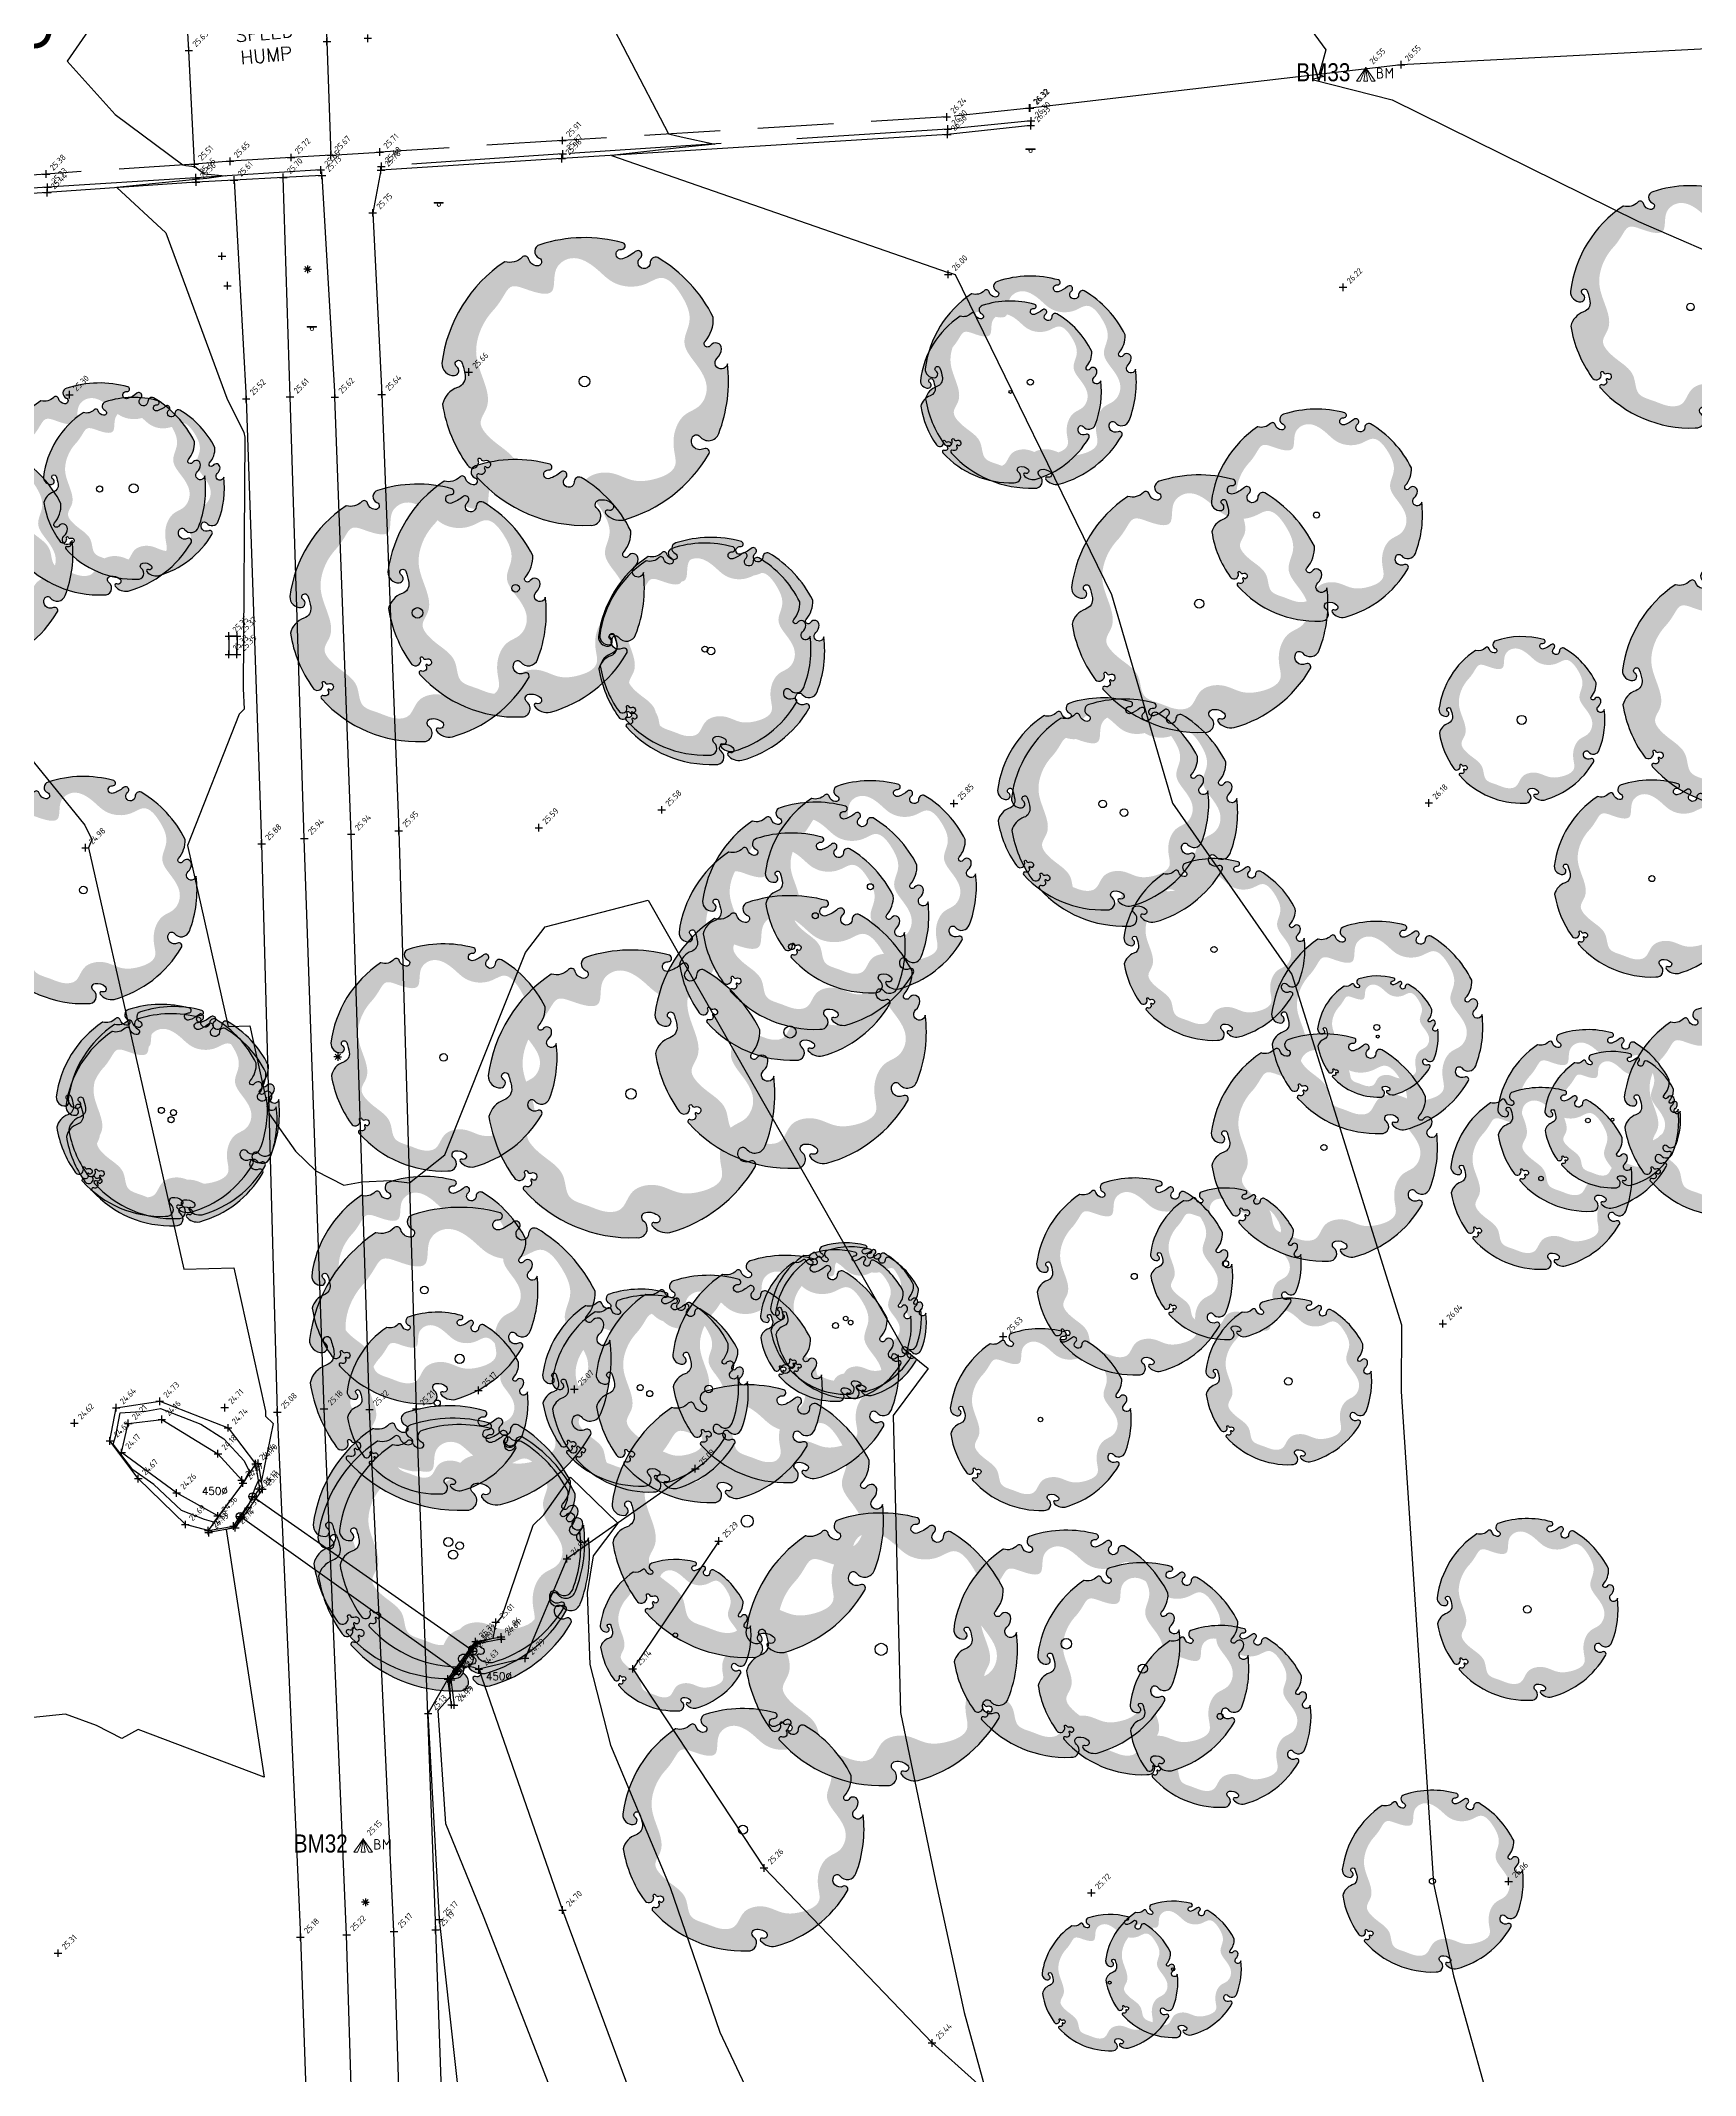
# Model space of a CAD drawing. Header units: metres. Extents: x 245957 to 247358, y 7418632 to 7419642.
# Drawn here: x 246323 to 246377.6, y 7418889.8 to 7418957 of the extents above; entities that cross this region are included whole.
import ezdxf
from ezdxf.enums import TextEntityAlignment as Align

# ---------------------------------------------------------------- set-up
doc = ezdxf.new("R2010")
doc.units = ezdxf.units.M
doc.header["$PDSIZE"] = 1
for name, pattern in [('DASHDOT', [10, 5, -2.5, 0, -2.5]), ('DASHED', [0.75, 0.5, -0.25]), ('HIDDEN', [0.375, 0.25, -0.125]), ('PHANTOM', [2.5, 1.25, -0.25, 0.25, -0.25, 0.25, -0.25])]:
    doc.linetypes.add(name, pattern=pattern)
for name, color, linetype in [('-TEXT', 7, 'Continuous'), ('017_NAIL-L', 8, 'Continuous'), ('102_TOP_OF_BANK', 37, 'PHANTOM'), ('102_TOP_OF_BANK-L', 37, 'PHANTOM'), ('102_TOP_OF_BANK-S', 37, 'PHANTOM'), ('103_TOE_OF_BATTER', 37, 'DASHDOT'), ('103_TOE_OF_BATTER-L', 37, 'DASHDOT'), ('103_TOE_OF_BATTER-S', 37, 'DASHDOT'), ('104_EXISTING_SURFACE-L', 35, 'Continuous'), ('104_EXISTING_SURFACE-S', 35, 'Continuous'), ('201_SINGLE_TREE-H', 63, 'Continuous'), ('201_SINGLE_TREE-S', 96, 'Continuous'), ('307_WING_WALL', 84, 'Continuous'), ('307_WING_WALL-L', 84, 'Continuous'), ('307_WING_WALL-S', 84, 'Continuous'), ('321_INVERT_OF_PIPE', 84, 'Continuous'), ('321_INVERT_OF_PIPE-L', 84, 'Continuous'), ('321_INVERT_OF_PIPE-S', 84, 'Continuous'), ('403_EDGE_OF_BITUMEN', 8, 'Continuous'), ('403_EDGE_OF_BITUMEN-L', 8, 'Continuous'), ('403_EDGE_OF_BITUMEN-S', 8, 'Continuous'), ('408_BACK_OF_KERB', 10, 'Continuous'), ('408_BACK_OF_KERB-L', 10, 'Continuous'), ('408_BACK_OF_KERB-S', 10, 'Continuous'), ('415_LANE_LINE_DASHED-S', 53, 'DASHED'), ('423_SPEED_HUMP', 163, 'Continuous'), ('423_SPEED_HUMP-L', 163, 'Continuous'), ('423_SPEED_HUMP-S', 163, 'Continuous'), ('503_SIGN-S', 89, 'Continuous'), ('COORDS', 2, 'Continuous'), ('EX-BENCHMARK', 7, 'Continuous'), ('EX-BENCHMARK_(SLS)', 8, 'Continuous'), ('Surface_Contours_Major', 4, 'Continuous'), ('Surface_Contours_Minor', 253, 'Continuous')]:
    doc.layers.add(name, color=color, linetype=linetype)
for name, color, linetype, true_color in [('406_LIP_OF_KERB', 7, 'HIDDEN', 0xff4100), ('406_LIP_OF_KERB-L', 7, 'HIDDEN', 0xff4100), ('406_LIP_OF_KERB-S', 7, 'HIDDEN', 0xff4100), ('407_INVERT_OF_KERB', 7, 'DASHED', 0xff4100), ('407_INVERT_OF_KERB-L', 7, 'DASHED', 0xff4100), ('407_INVERT_OF_KERB-S', 7, 'DASHED', 0xff4100), ('419_EDGE_OF_CONCRETE', 7, 'Continuous', 0xff4100), ('419_EDGE_OF_CONCRETE-L', 7, 'Continuous', 0xff4100), ('419_EDGE_OF_CONCRETE-S', 7, 'Continuous', 0xff4100), ('711_LIGHT_POLE-S', 7, 'Continuous', 0xffa500), ('762_UNCLASSIFIED_PIT', 7, 'Continuous', 0xff64ac), ('762_UNCLASSIFIED_PIT-L', 7, 'Continuous', 0xff64ac), ('762_UNCLASSIFIED_PIT-S', 7, 'Continuous', 0xff64ac)]:
    doc.layers.add(name, color=color, linetype=linetype, true_color=true_color)
doc.styles.add('BOLD', font='ARIALN.TTF')
doc.styles.add('ISO2.5', font='isocp.shx', dxfattribs={"height": 2.5})
doc.styles.get("Standard").update_dxf_attribs({"font": 'SIMPLEX.shx'})

# ---------------------------------------------------------------- blocks, each defined once
blk = doc.blocks.new('CROSS')
at = {"color": 0, "linetype": 'Continuous'}
for p, q in [((-0.5, 0), (0.5, 0)), ((0, -0.5), (0, 0.5))]:
    blk.add_line(p, q, dxfattribs=at)
blk = doc.blocks.new('711')
blk.add_hatch(color=0).paths.add_polyline_path([(0.18, 0, 1), (-0.18, 0, 1)])
at = {"color": 0}
for p, q in [((-0.18, 0), (-0.5, 0)), ((-0.13, 0.13), (-0.35, 0.35)), ((0, 0.5), (0, 0.18)), ((0.13, 0.13), (0.35, 0.35)), ((0.18, 0), (0.5, 0)), ((-0.35, -0.35), (-0.13, -0.13)), ((0, -0.18), (0, -0.5)), ((0.13, -0.13), (0.35, -0.35))]:
    blk.add_line(p, q, dxfattribs=at)
blk.add_circle((0, 0), 0.177, dxfattribs=at)
blk = doc.blocks.new('201C')
at = {"layer": '201_SINGLE_TREE-H', "transparency": 33554534}
h = blk.add_hatch(color=256, dxfattribs=at)
h.paths.add_polyline_path([(-0.3717, -0.3344, 0.222926), (0.0196, -0.4996, 0.770799), (0.0439, -0.4417, -0.650302), (0.0511, -0.4116, -0.234737), (0.0964, -0.4247, -0.847312), (0.0816, -0.4475, 0.78443), (0.0732, -0.4583, 0.276934), (0.1352, -0.4813, 0.193599), (0.4309, -0.2536, 0.800435), (0.4144, -0.2337, -0.75216), (0.3757, -0.1925, -0.528914), (0.4006, -0.1909, 0.594112), (0.4663, -0.1804, 0.123805), (0.4962, 0.0616, -1.41759), (0.4607, 0.0811, 0.206906), (0.4758, 0.1133, 0.759729), (0.4374, 0.1252, -1.073307), (0.4187, 0.1392, 0.194379), (0.4474, 0.2231, 0.144612), (0.2544, 0.4304, 0.53339), (0.2277, 0.4128, -1.592592), (0.1939, 0.4293, 1.030038), (0.1758, 0.4513, -0.10361), (0.1314, 0.4262, -1.238487), (0.1282, 0.4593, 0.884725), (0.1336, 0.4818, 0.147549), (-0.1551, 0.4753, 0.71725), (-0.1579, 0.4291, -0.864032), (-0.1646, 0.4015, -0.310704), (-0.1946, 0.4266, 0.58143), (-0.2167, 0.4321, -0.281558), (-0.2766, 0.4162), (-0.2775, 0.4159, 0.217121), (-0.4959, 0.0634), (-0.4959, 0.0634, 0.440011), (-0.4522, 0.021, 0.723973), (-0.4442, 0.0516, -1.384648), (-0.4262, 0.0659, -0.051107), (-0.4149, 0.0223, -0.361502), (-0.441, -0.0208, 0.256822), (-0.4937, -0.0791, 0.116166), (-0.4065, -0.2911, 0.67803), (-0.3682, -0.2843, 0.170035), (-0.3696, -0.274, -1.054701), (-0.3596, -0.2696, 0.431903), (-0.3468, -0.2749, -0.910728), (-0.3329, -0.2993, -0.42046), (-0.3418, -0.2976, 1.007885), (-0.3479, -0.3018, -0.766634), (-0.3646, -0.3216, 0.938602), (-0.3717, -0.3344)])
edge = h.paths.add_edge_path(flags=16)
edge.add_spline(control_points=[(-0.3177, 0.2468), (-0.303, 0.2628), (-0.2856, 0.2893), (-0.256, 0.3411), (-0.1928, 0.3155), (-0.0921, 0.286), (-0.1162, 0.3941), (-0.0359, 0.4462), (0.0392, 0.3985), (0.1028, 0.3299), (0.1957, 0.3214), (0.2784, 0.3804), (0.3442, 0.2961), (0.3785, 0.2147), (0.3303, 0.1307), (0.3915, 0.0592), (0.4378, -0.0139), (0.4055, -0.0919), (0.3459, -0.1091), (0.3102, -0.1666), (0.3057, -0.2282), (0.3286, -0.3091), (0.2408, -0.3447), (0.1647, -0.3496), (0.103, -0.3142), (0.0463, -0.3153), (0.0047, -0.3356), (-0.0139, -0.3682), (-0.0327, -0.4069), (-0.0927, -0.4151), (-0.1463, -0.3868), (-0.23, -0.3665), (-0.2245, -0.2773), (-0.2864, -0.2294), (-0.3344, -0.1941), (-0.3737, -0.1409), (-0.3276, -0.0866), (-0.344, -0.0009), (-0.3866, 0.0828), (-0.3665, 0.1796), (-0.3359, 0.2271), (-0.3177, 0.2468)], knot_values=[0, 0, 0, 0, 0.064972, 0.101243, 0.15652, 0.245586, 0.324463, 0.387907, 0.486094, 0.554514, 0.671826, 0.728629, 0.823661, 0.919885, 0.989953, 1.075257, 1.171704, 1.23593, 1.293575, 1.346478, 1.426142, 1.479146, 1.570817, 1.644481, 1.712561, 1.774901, 1.807, 1.846291, 1.885582, 1.928182, 2.007036, 2.074591, 2.151638, 2.226455, 2.293426, 2.340744, 2.397548, 2.47317, 2.587294, 2.673595, 2.754259, 2.754259, 2.754259, 2.754259], degree=3, periodic=0)
at = {"layer": '201_SINGLE_TREE-S'}
blk.add_lwpolyline([(-0.3717, -0.3344, 0.222926), (0.0196, -0.4996, 0.770799), (0.0439, -0.4417, -0.650302), (0.0511, -0.4116, -0.234737), (0.0964, -0.4247, -0.847312), (0.0816, -0.4475, 0.78443), (0.0732, -0.4583, 0.276934), (0.1352, -0.4813, 0.193599), (0.4309, -0.2536, 0.800435), (0.4144, -0.2337, -0.75216), (0.3757, -0.1925, -0.528914), (0.4006, -0.1909, 0.594112), (0.4663, -0.1804, 0.123805), (0.4962, 0.0616, -1.41759), (0.4607, 0.0811, 0.206906), (0.4758, 0.1133, 0.759729), (0.4374, 0.1252, -1.073307), (0.4187, 0.1392, 0.194379), (0.4474, 0.2231, 0.144612), (0.2544, 0.4304, 0.53339), (0.2277, 0.4128, -1.592592), (0.1939, 0.4293, 1.030038), (0.1758, 0.4513, -0.10361), (0.1314, 0.4262, -1.238487), (0.1282, 0.4593, 0.884725), (0.1336, 0.4818, 0.147549), (-0.1551, 0.4753, 0.71725), (-0.1579, 0.4291, -0.864032), (-0.1646, 0.4015, -0.310704), (-0.1946, 0.4266, 0.58143), (-0.2167, 0.4321, -0.281558), (-0.2766, 0.4162), (-0.2775, 0.4159, 0.217121), (-0.4959, 0.0634), (-0.4959, 0.0634, 0.440011), (-0.4522, 0.021, 0.723973), (-0.4442, 0.0516, -1.384648), (-0.4262, 0.0659, -0.051107), (-0.4149, 0.0223, -0.361502), (-0.441, -0.0208, 0.256822), (-0.4937, -0.0791, 0.116166), (-0.4065, -0.2911, 0.67803), (-0.3682, -0.2843, 0.170035), (-0.3696, -0.274, -1.054701), (-0.3596, -0.2696, 0.431903), (-0.3468, -0.2749, -0.910728), (-0.3329, -0.2993, -0.42046), (-0.3418, -0.2976, 1.007885), (-0.3479, -0.3018, -0.766634), (-0.3646, -0.3216, 0.938602), (-0.3717, -0.3344)], format="xyb", dxfattribs=at)
blk = doc.blocks.new('201T')
at = {"layer": '201_SINGLE_TREE-S'}
blk.add_circle((0, 0), 0.5, dxfattribs=at)
blk = doc.blocks.new('321')
at = {"layer": '321_INVERT_OF_PIPE', "color": 0, "linetype": 'Continuous'}
for p, q in [((-0.5, 0), (0.5, 0)), ((0, -0.5), (0, 0.5))]:
    blk.add_line(p, q, dxfattribs=at)
blk.add_circle((0, 0), 0.5, dxfattribs=at)
blk = doc.blocks.new('503')
at = {"color": 0, "linetype": 'Continuous', "lineweight": 13}
for p, q in [((-0.51, 0.24), (0.49, 0.24)), ((-0.51, 0.18), (0.49, 0.18))]:
    blk.add_line(p, q, dxfattribs=at)
for p, q in [((-0.51, 0.24), (-0.51, 0.18)), ((0.49, 0.18), (0.49, 0.24))]:
    blk.add_line(p, q)
blk.add_circle((0, 0), 0.181, dxfattribs=at)
blk = doc.blocks.new('BM')
at = {"color": 0, "linetype": 'Continuous', "lineweight": 13}
for p, q in [((0, 0), (-0.31, -0.437)), ((-0.186, -0.437), (0, 0)), ((0, 0), (-0.062, -0.437)), ((0, 0), (0.186, -0.437)), ((0.31, -0.437), (0, 0)), ((0, 0), (0.062, -0.437)), ((-0.31, -0.437), (-0.186, -0.437)), ((-0.062, -0.437), (0.062, -0.437)), ((0.186, -0.437), (0.31, -0.437)), ((0.472, -0.017), (0.383, -0.017)), ((0.383, -0.017), (0.383, -0.339)), ((0.472, -0.161), (0.383, -0.161)), ((0.383, -0.161), (0.389, -0.161)), ((0.383, -0.339), (0.472, -0.339)), ((0.383, -0.339), (0.389, -0.339)), ((0.522, -0.039), (0.472, -0.017)), ((0.472, -0.161), (0.522, -0.139)), ((0.516, -0.172), (0.472, -0.161)), ((0.472, -0.339), (0.516, -0.327)), ((0.549, -0.206), (0.516, -0.172)), ((0.516, -0.327), (0.549, -0.294)), ((0.544, -0.089), (0.522, -0.039)), ((0.522, -0.139), (0.544, -0.089)), ((0.56, -0.25), (0.549, -0.206)), ((0.549, -0.294), (0.56, -0.25)), ((0.671, -0.339), (0.671, -0.017)), ((0.671, -0.017), (0.776, -0.194)), ((0.776, -0.194), (0.887, -0.017)), ((0.887, -0.017), (0.887, -0.339))]:
    blk.add_line(p, q, dxfattribs=at)

msp = doc.modelspace()

# ---------------------------------------------------------------- linework, layer by layer
at = {"layer": '102_TOP_OF_BANK', "ltscale": 20}
for p, q in [((246325.443, 7418911.852), (246326.883, 7418912.064)), ((246326.883, 7418912.064), (246329.139, 7418911.189)), ((246325.24, 7418910.755), (246325.443, 7418911.852)), ((246326.175, 7418909.51), (246325.24, 7418910.755)), ((246329.139, 7418911.189), (246330.046, 7418910.004)), ((246327.729, 7418907.996), (246326.175, 7418909.51)), ((246328.486, 7418907.795), (246327.729, 7418907.996)), ((246345.335, 7418907.449), (246342.496, 7418903.231)), ((246335.744, 7418901.754), (246336.397, 7418902.896)), ((246342.496, 7418903.231), (246346.831, 7418896.657)), ((246336.116, 7418894.956), (246335.744, 7418901.754)), ((246346.831, 7418896.657), (246352.378, 7418890.881)), ((246337.599, 7418881.631), (246336.116, 7418894.956)), ((246352.378, 7418890.881), (246362.836, 7418881.537))]:
    msp.add_line(p, q, dxfattribs=at)
at = {"layer": '103_TOE_OF_BATTER', "ltscale": 2}
for p, q in [((246325.624, 7418910.371), (246325.842, 7418911.334)), ((246325.842, 7418911.334), (246326.952, 7418911.467)), ((246326.952, 7418911.467), (246328.802, 7418910.335)), ((246327.441, 7418909.038), (246325.624, 7418910.371)), ((246328.802, 7418910.335), (246329.587, 7418909.463)), ((246344.561, 7418909.839), (246340.325, 7418906.866)), ((246328.798, 7418908.283), (246327.441, 7418909.038)), ((246340.325, 7418906.866), (246338.945, 7418903.58)), ((246338.945, 7418903.58), (246337.417, 7418903.225)), ((246337.417, 7418903.225), (246340.179, 7418895.269)), ((246340.179, 7418895.269), (246343.815, 7418885.462))]:
    msp.add_line(p, q, dxfattribs=at)
at = {"layer": '307_WING_WALL'}
for p, q in [((246330.046, 7418910.004), (246330.128, 7418910.013)), ((246330.046, 7418910.004), (246330.172, 7418909.172)), ((246330.128, 7418910.013), (246330.273, 7418909.161)), ((246329.317, 7418907.944), (246330.172, 7418909.172)), ((246330.273, 7418909.161), (246329.376, 7418907.889)), ((246328.486, 7418907.795), (246329.317, 7418907.944)), ((246328.501, 7418907.729), (246328.486, 7418907.795)), ((246329.376, 7418907.889), (246328.501, 7418907.729)), ((246336.397, 7418902.896), (246337.305, 7418904.129)), ((246337.357, 7418904.059), (246336.495, 7418902.872)), ((246337.305, 7418904.129), (246338.15, 7418904.288)), ((246338.161, 7418904.21), (246337.357, 7418904.059)), ((246338.15, 7418904.288), (246338.161, 7418904.21)), ((246336.513, 7418902.042), (246336.397, 7418902.896)), ((246336.495, 7418902.872), (246336.597, 7418902.032)), ((246336.597, 7418902.032), (246336.513, 7418902.042))]:
    msp.add_line(p, q, dxfattribs=at)
at = {"layer": '321_INVERT_OF_PIPE'}
for p, q in [((246337.228, 7418903.818), (246329.948, 7418908.921)), ((246336.706, 7418903.159), (246329.532, 7418908.265))]:
    msp.add_line(p, q, dxfattribs=at)
at = {"layer": '403_EDGE_OF_BITUMEN'}
for p, q in [((246382.526, 7418956.944), (246367.864, 7418956.188)), ((246367.864, 7418956.188), (246355.618, 7418954.757)), ((246329.335, 7418952.38), (246329.734, 7418945.162)), ((246331.186, 7418945.218), (246330.959, 7418952.466)), ((246332.235, 7418952.533), (246332.663, 7418945.217)), ((246334.186, 7418952.706), (246333.915, 7418951.298)), ((246333.915, 7418951.298), (246334.212, 7418945.301)), ((246329.734, 7418945.162), (246330.244, 7418930.465)), ((246331.653, 7418930.648), (246331.186, 7418945.218)), ((246333.202, 7418930.787), (246332.663, 7418945.217)), ((246334.212, 7418945.301), (246334.773, 7418930.898)), ((246333.808, 7418911.795), (246333.202, 7418930.787)), ((246334.773, 7418930.898), (246335.35, 7418911.812)), ((246330.244, 7418930.465), (246330.764, 7418911.7)), ((246332.305, 7418911.811), (246331.653, 7418930.648)), ((246330.764, 7418911.7), (246331.525, 7418894.379)), ((246333.051, 7418894.455), (246332.305, 7418911.811)), ((246334.615, 7418894.558), (246333.808, 7418911.795)), ((246335.35, 7418911.812), (246335.989, 7418894.616)), ((246335.365, 7418870.725), (246334.615, 7418894.558)), ((246335.989, 7418894.616), (246336.821, 7418870.723)), ((246331.525, 7418894.379), (246332.372, 7418870.792)), ((246333.791, 7418869.655), (246333.051, 7418894.455))]:
    msp.add_line(p, q, dxfattribs=at)
at = {"layer": '406_LIP_OF_KERB', "ltscale": 10}
for p, q in [((246352.864, 7418954.462), (246340.179, 7418953.686)), ((246355.592, 7418954.755), (246352.864, 7418954.462)), ((246340.179, 7418953.686), (246334.148, 7418953.303)), ((246332.533, 7418953.198), (246334.148, 7418953.303)), ((246323.13, 7418952.579), (246308.985, 7418951.604)), ((246328.032, 7418952.908), (246323.13, 7418952.579))]:
    msp.add_line(p, q, dxfattribs=at)
at = {"layer": '407_INVERT_OF_KERB', "ltscale": 10}
for p, q in [((246355.647, 7418954.333), (246352.899, 7418954.064)), ((246352.899, 7418954.064), (246340.189, 7418953.244)), ((246340.189, 7418953.244), (246334.2, 7418952.831)), ((246328.069, 7418952.456), (246323.181, 7418952.142)), ((246332.195, 7418952.715), (246328.069, 7418952.456)), ((246323.181, 7418952.142), (246308.983, 7418951.2))]:
    msp.add_line(p, q, dxfattribs=at)
at = {"layer": '408_BACK_OF_KERB'}
for p, q in [((246352.887, 7418953.883), (246340.157, 7418953.089)), ((246355.638, 7418954.177), (246352.887, 7418953.883)), ((246340.157, 7418953.089), (246334.186, 7418952.706)), ((246328.083, 7418952.313), (246323.168, 7418951.967)), ((246329.335, 7418952.38), (246328.083, 7418952.313)), ((246330.959, 7418952.466), (246329.335, 7418952.38)), ((246332.235, 7418952.533), (246330.959, 7418952.466)), ((246323.168, 7418951.967), (246308.989, 7418951.045))]:
    msp.add_line(p, q, dxfattribs=at)
at = {"layer": '419_EDGE_OF_CONCRETE'}
for p, q in [((246330.046, 7418910.004), (246329.628, 7418909.362)), ((246329.628, 7418909.362), (246328.486, 7418907.795))]:
    msp.add_line(p, q, dxfattribs=at)
at = {"layer": '423_SPEED_HUMP'}
for p, q in [((246332.262, 7418960.53), (246332.403, 7418956.955)), ((246327.844, 7418956.657), (246327.65, 7418960.156)), ((246328.032, 7418952.908), (246327.844, 7418956.657)), ((246332.403, 7418956.955), (246332.533, 7418953.198)), ((246329.205, 7418952.998), (246328.032, 7418952.908)), ((246331.216, 7418953.123), (246329.205, 7418952.998)), ((246332.533, 7418953.198), (246331.216, 7418953.123))]:
    msp.add_line(p, q, dxfattribs=at)
at = {"layer": '762_UNCLASSIFIED_PIT'}
for p, q in [((246329.435, 7418937.319), (246329.165, 7418937.326)), ((246329.165, 7418937.326), (246329.168, 7418936.719)), ((246329.435, 7418937.319), (246329.43, 7418936.718)), ((246329.168, 7418936.719), (246329.43, 7418936.718))]:
    msp.add_line(p, q, dxfattribs=at)
at = {"layer": 'COORDS', "color": 7, "linetype": 'Continuous'}
for p in [(246366.695, 7418956.086), (246333.597, 7418897.613)]:
    msp.add_point(p, dxfattribs=at)
at = {"layer": 'Surface_Contours_Major'}
for points, elevation in [([(246341.72, 7418957.664), (246342.324, 7418956.504), (246343.682, 7418953.901), (246344.092, 7418953.802), (246345.207, 7418953.568), (246344.026, 7418953.438), (246341.793, 7418953.191), (246352.91, 7418949.325), (246352.942, 7418949.324), (246353.138, 7418949.26), (246358.302, 7418938.701), (246360.32, 7418931.809), (246364.26, 7418926.156), (246367.88, 7418914.585), (246367.859, 7418912.388), (246368.928, 7418896.146), (246369.592, 7418893.101), (246374.242, 7418876.462)], 26), ([(246318.564, 7418938.274), (246324.404, 7418931.084), (246324.633, 7418930.636), (246324.648, 7418930.63), (246324.533, 7418930.34), (246327.68, 7418916.423), (246329.328, 7418916.472), (246330.37, 7418911.735), (246330.369, 7418911.576), (246330.624, 7418911.327), (246330.235, 7418909.39), (246330.157, 7418909.478), (246330.132, 7418909.438), (246330.036, 7418909.22), (246329.85, 7418908.71), (246329.357, 7418907.908), (246329.073, 7418907.834), (246330.331, 7418899.654), (246326.171, 7418901.224), (246325.631, 7418900.929), (246324.797, 7418901.356), (246323.769, 7418901.734), (246317.818, 7418901.118)], 25), ([(246341.787, 7418884.213), (246339.004, 7418891.396), (246337.569, 7418895.068), (246336.331, 7418898.11), (246336.071, 7418901.861), (246336.097, 7418901.886), (246336.476, 7418902.321), (246336.449, 7418902.884), (246336.878, 7418903.466), (246337.333, 7418904.093), (246337.887, 7418904.239), (246337.983, 7418904.753), (246338.002, 7418904.74), (246338.176, 7418904.95), (246339.212, 7418907.974), (246339.565, 7418908.313), (246340.443, 7418909.554), (246342.001, 7418908.042), (246341.191, 7418906.967), (246340.99, 7418905.753), (246341.082, 7418903.371), (246341.763, 7418900.712), (246343.737, 7418896.012), (246345.371, 7418891.24), (246347.107, 7418887.546)], 25)]:
    msp.add_lwpolyline(points, dxfattribs=dict(at, elevation=elevation))
at = {"layer": 'Surface_Contours_Minor'}
for points, elevation in [([(246378.675, 7418978.865), (246376.252, 7418973.174), (246376.06, 7418972.744), (246376.058, 7418972.529), (246374.551, 7418970.62), (246374.578, 7418970.697), (246372.59, 7418967.845), (246372.153, 7418967.256), (246367.584, 7418962.039), (246365.896, 7418960.677), (246363.558, 7418959.166), (246365.373, 7418956.676), (246365.154, 7418955.872), (246365.308, 7418955.8), (246364.921, 7418955.704), (246367.562, 7418955.03), (246375.698, 7418951.014), (246379.257, 7418949.469)], 26.5), ([(246325.216, 7418958.304), (246323.822, 7418956.309), (246325.406, 7418954.548), (246327.648, 7418952.883), (246327.745, 7418952.863), (246328.039, 7418952.827), (246328.348, 7418952.59), (246329.054, 7418952.519), (246328.442, 7418952.434), (246328.076, 7418952.395), (246326.742, 7418952.267), (246325.465, 7418952.129), (246327.084, 7418950.634), (246329.101, 7418945.177), (246329.654, 7418944.049), (246329.686, 7418943.887), (246329.639, 7418935.597), (246329.666, 7418934.911), (246329.507, 7418934.749), (246327.794, 7418930.412), (246329.144, 7418924.44), (246329.851, 7418924.461), (246330.492, 7418921.55), (246331.366, 7418920.322), (246332.034, 7418919.667), (246332.962, 7418919.198), (246333.569, 7418919.304), (246334.497, 7418919.358), (246335.125, 7418919.274), (246336.297, 7418920.203), (246338.954, 7418926.877), (246339.604, 7418927.727), (246343.005, 7418928.609), (246351.449, 7418913.801), (246352.253, 7418913.143), (246351.09, 7418911.59), (246351.333, 7418901.789), (246352.495, 7418896.228), (246353.441, 7418891.883), (246354.154, 7418889.295)], 25.5)]:
    msp.add_lwpolyline(points, dxfattribs=dict(at, elevation=elevation))
at = {"layer": 'Surface_Contours_Minor', "elevation": 24.5}
msp.add_lwpolyline([(246325.429, 7418910.937), (246325.572, 7418911.686), (246326.421, 7418911.74), (246326.912, 7418911.824), (246328.239, 7418911.304), (246328.996, 7418910.825), (246329.674, 7418910.103), (246329.839, 7418909.759), (246329.654, 7418909.4), (246329.636, 7418909.36), (246329.617, 7418909.309), (246329.577, 7418909.291), (246328.664, 7418908.072), (246328.357, 7418908.165), (246327.603, 7418908.456), (246326.686, 7418909.321), (246325.991, 7418909.799), (246325.35, 7418910.647)], close=True, dxfattribs=at)

# ---------------------------------------------------------------- block references
at = {"layer": '102_TOP_OF_BANK-S', "xscale": 0.25, "yscale": 0.25, "zscale": 0.25}
for p in [(246325.443, 7418911.852), (246326.883, 7418912.064), (246329.139, 7418911.189), (246325.24, 7418910.755), (246326.175, 7418909.51), (246327.729, 7418907.996), (246345.335, 7418907.449), (246337.975, 7418904.771), (246342.496, 7418903.231), (246335.744, 7418901.754), (246346.831, 7418896.657), (246336.116, 7418894.956), (246352.378, 7418890.881)]:
    msp.add_blockref('CROSS', p, dxfattribs=at)
at = {"layer": '103_TOE_OF_BATTER-S', "xscale": 0.25, "yscale": 0.25, "zscale": 0.25}
for p in [(246325.842, 7418911.334), (246326.952, 7418911.467), (246325.624, 7418910.371), (246328.802, 7418910.335), (246344.561, 7418909.839), (246329.587, 7418909.463), (246327.441, 7418909.038), (246328.798, 7418908.283), (246340.325, 7418906.866), (246337.417, 7418903.225), (246338.945, 7418903.58), (246340.179, 7418895.269)]:
    msp.add_blockref('CROSS', p, dxfattribs=at)
at = {"layer": '104_EXISTING_SURFACE-S', "xscale": 0.25, "yscale": 0.25, "zscale": 0.25}
for p in [(246352.91, 7418949.267), (246365.946, 7418948.842), (246337.083, 7418946.04), (246323.902, 7418945.292), (246353.1, 7418931.8), (246368.778, 7418931.818), (246324.43, 7418930.337), (246369.239, 7418914.623), (246354.725, 7418914.205), (246329.026, 7418911.854), (246337.404, 7418912.425), (246340.57, 7418912.46), (246324.063, 7418911.347), (246357.639, 7418895.837), (246371.41, 7418896.213), (246323.527, 7418893.846)]:
    msp.add_blockref('CROSS', p, dxfattribs=at)
at = {"layer": '201_SINGLE_TREE-S'}
for name, p, xscale, yscale, zscale in [('201C', (246377.416, 7418948.193), 8, 8, 8), ('201C', (246340.906, 7418945.729), 9.5, 9.5, 9.5), ('201C', (246355.622, 7418945.708), 7, 7, 7), ('201C', (246354.967, 7418945.386), 6, 6, 6), ('201T', (246377.416, 7418948.193), 0.25, 0.25, 0.25), ('201C', (246324.898, 7418942.181), 7, 7, 7), ('201T', (246340.906, 7418945.729), 0.35, 0.35, 0.35), ('201T', (246355.622, 7418945.708), 0.2, 0.2, 0.2), ('201C', (246326.018, 7418942.205), 6, 6, 6), ('201T', (246354.967, 7418945.386), 0.1, 0.1, 0.1), ('201C', (246365.069, 7418941.319), 7, 7, 7), ('201C', (246320.266, 7418940.017), 7.5, 7.5, 7.5), ('201C', (246338.63, 7418938.904), 8.5, 8.5, 8.5), ('201T', (246324.898, 7418942.181), 0.2, 0.2, 0.2), ('201T', (246326.018, 7418942.205), 0.3, 0.3, 0.3), ('201C', (246335.393, 7418938.091), 8.5, 8.5, 8.5), ('201C', (246361.197, 7418938.395), 8.5, 8.5, 8.5), ('201T', (246365.069, 7418941.319), 0.2, 0.2, 0.2), ('201C', (246345.083, 7418936.834), 7.5, 7.5, 7.5), ('201C', (246344.879, 7418936.894), 7, 7, 7), ('201C', (246379.135, 7418935.689), 8, 8, 8), ('201T', (246338.63, 7418938.904), 0.25, 0.25, 0.25), ('201T', (246335.393, 7418938.091), 0.35, 0.35, 0.35), ('201T', (246361.197, 7418938.395), 0.3, 0.3, 0.3), ('201T', (246344.879, 7418936.894), 0.2, 0.2, 0.2), ('201T', (246345.083, 7418936.834), 0.25, 0.25, 0.25), ('201C', (246371.84, 7418934.559), 5.5, 5.5, 5.5), ('201C', (246358.012, 7418931.786), 7, 7, 7), ('201C', (246358.717, 7418931.498), 7.5, 7.5, 7.5), ('201T', (246371.84, 7418934.559), 0.3, 0.3, 0.3), ('201C', (246324.363, 7418928.941), 7.5, 7.5, 7.5), ('201C', (246350.342, 7418929.049), 7, 7, 7), ('201C', (246376.14, 7418929.32), 6.5, 6.5, 6.5), ('201C', (246348.523, 7418928.092), 7.5, 7.5, 7.5), ('201T', (246358.012, 7418931.786), 0.25, 0.25, 0.25), ('201T', (246358.717, 7418931.498), 0.25, 0.25, 0.25), ('201C', (246347.744, 7418927.074), 7.5, 7.5, 7.5), ('201C', (246361.686, 7418926.979), 6, 6, 6), ('201T', (246324.363, 7418928.941), 0.25, 0.25, 0.25), ('201C', (246347.69, 7418924.255), 9, 9, 9), ('201T', (246350.342, 7418929.049), 0.2, 0.2, 0.2), ('201T', (246376.14, 7418929.32), 0.2, 0.2, 0.2), ('201T', (246348.523, 7418928.092), 0.2, 0.2, 0.2), ('201C', (246367.06, 7418924.405), 7, 7, 7), ('201C', (246336.251, 7418923.415), 7.5, 7.5, 7.5), ('201C', (246342.44, 7418922.212), 9.5, 9.5, 9.5), ('201T', (246347.744, 7418927.074), 0.2, 0.2, 0.2), ('201T', (246361.686, 7418926.979), 0.2, 0.2, 0.2), ('201C', (246367.091, 7418924.106), 4, 4, 4), ('201C', (246326.937, 7418921.668), 7, 7, 7), ('201C', (246327.257, 7418921.358), 7, 7, 7), ('201C', (246327.336, 7418921.594), 7, 7, 7), ('201C', (246378.702, 7418921.667), 7, 7, 7), ('201T', (246347.69, 7418924.255), 0.4, 0.4, 0.4), ('201C', (246365.315, 7418920.442), 7.5, 7.5, 7.5), ('201T', (246367.06, 7418924.405), 0.2, 0.2, 0.2), ('201T', (246367.091, 7418924.106), 0.1, 0.1, 0.1), ('201C', (246374.029, 7418921.333), 6, 6, 6), ('201T', (246336.251, 7418923.415), 0.25, 0.25, 0.25), ('201C', (246374.839, 7418921.361), 4.5, 4.5, 4.5), ('201T', (246342.44, 7418922.212), 0.35, 0.35, 0.35), ('201C', (246372.48, 7418919.421), 6, 6, 6), ('201T', (246326.937, 7418921.668), 0.2, 0.2, 0.2), ('201T', (246327.257, 7418921.358), 0.2, 0.2, 0.2), ('201T', (246327.336, 7418921.594), 0.2, 0.2, 0.2), ('201T', (246374.029, 7418921.333), 0.15, 0.15, 0.15), ('201T', (246374.839, 7418921.361), 0.1, 0.1, 0.1), ('201T', (246365.315, 7418920.442), 0.2, 0.2, 0.2), ('201C', (246335.617, 7418915.735), 7.5, 7.5, 7.5), ('201C', (246359.054, 7418916.186), 6.5, 6.5, 6.5), ('201T', (246372.48, 7418919.421), 0.15, 0.15, 0.15), ('201C', (246362.068, 7418916.606), 5, 5, 5), ('201C', (246336.783, 7418913.466), 10, 10, 10), ('201C', (246347.538, 7418913.132), 7.5, 7.5, 7.5), ('201C', (246349.191, 7418914.565), 5, 5, 5), ('201C', (246349.528, 7418914.797), 5, 5, 5), ('201C', (246349.691, 7418914.662), 5, 5, 5), ('201T', (246362.068, 7418916.606), 0.2, 0.2, 0.2), ('201C', (246345.007, 7418912.473), 7.5, 7.5, 7.5), ('201T', (246359.054, 7418916.186), 0.2, 0.2, 0.2), ('201T', (246335.617, 7418915.735), 0.25, 0.25, 0.25), ('201C', (246342.743, 7418912.515), 6.5, 6.5, 6.5), ('201C', (246343.059, 7418912.317), 6.5, 6.5, 6.5), ('201C', (246364.141, 7418912.721), 5.5, 5.5, 5.5), ('201C', (246336.044, 7418912.005), 6, 6, 6), ('201T', (246349.191, 7418914.565), 0.2, 0.2, 0.2), ('201T', (246349.528, 7418914.797), 0.15, 0.15, 0.15), ('201T', (246349.691, 7418914.662), 0.15, 0.15, 0.15), ('201C', (246355.956, 7418911.461), 6, 6, 6), ('201T', (246336.783, 7418913.466), 0.3, 0.3, 0.3), ('201C', (246346.278, 7418908.108), 9, 9, 9), ('201T', (246347.538, 7418913.132), 0.3, 0.3, 0.3), ('201T', (246364.141, 7418912.721), 0.25, 0.25, 0.25), ('201C', (246336.411, 7418907.415), 9, 9, 9), ('201T', (246336.044, 7418912.005), 0.2, 0.2, 0.2), ('201T', (246342.743, 7418912.515), 0.2, 0.2, 0.2), ('201T', (246343.059, 7418912.317), 0.2, 0.2, 0.2), ('201T', (246345.007, 7418912.473), 0.25, 0.25, 0.25), ('201C', (246336.568, 7418907.004), 9, 9, 9), ('201C', (246336.784, 7418907.296), 8, 8, 8), ('201T', (246355.956, 7418911.461), 0.15, 0.15, 0.15), ('201T', (246346.278, 7418908.108), 0.4, 0.4, 0.4), ('201C', (246350.699, 7418903.876), 9, 9, 9), ('201C', (246372.026, 7418905.193), 6, 6, 6), ('201T', (246336.411, 7418907.415), 0.3, 0.3, 0.3), ('201T', (246336.784, 7418907.296), 0.25, 0.25, 0.25), ('201C', (246356.811, 7418904.059), 7.5, 7.5, 7.5), ('201T', (246336.568, 7418907.004), 0.3, 0.3, 0.3), ('201C', (246343.903, 7418904.342), 5, 5, 5), ('201C', (246359.336, 7418903.237), 7, 7, 7), ('201T', (246372.026, 7418905.193), 0.25, 0.25, 0.25), ('201C', (246361.888, 7418901.661), 6, 6, 6), ('201T', (246343.903, 7418904.342), 0.15, 0.15, 0.15), ('201T', (246350.699, 7418903.876), 0.4, 0.4, 0.4), ('201T', (246356.811, 7418904.059), 0.35, 0.35, 0.35), ('201T', (246359.336, 7418903.237), 0.3, 0.3, 0.3), ('201C', (246346.133, 7418897.922), 8, 8, 8), ('201T', (246361.888, 7418901.661), 0.2, 0.2, 0.2), ('201C', (246368.897, 7418896.222), 6, 6, 6), ('201T', (246346.133, 7418897.922), 0.3, 0.3, 0.3), ('201T', (246368.897, 7418896.222), 0.2, 0.2, 0.2), ('201C', (246360.338, 7418893.312), 4.5, 4.5, 4.5), ('201C', (246358.241, 7418892.874), 4.5, 4.5, 4.5), ('201T', (246360.338, 7418893.312), 0.1, 0.1, 0.1), ('201T', (246358.241, 7418892.874), 0.1, 0.1, 0.1)]:
    msp.add_blockref(name, p, dxfattribs=dict(at, xscale=xscale, yscale=yscale, zscale=zscale))
at = {"layer": '307_WING_WALL-S', "xscale": 0.25, "yscale": 0.25, "zscale": 0.25}
for p in [(246330.046, 7418910.004), (246330.128, 7418910.013), (246330.172, 7418909.172), (246330.273, 7418909.161), (246329.317, 7418907.944), (246329.376, 7418907.889), (246328.486, 7418907.795), (246328.501, 7418907.729), (246337.305, 7418904.129), (246337.357, 7418904.059), (246338.15, 7418904.288), (246338.161, 7418904.21), (246336.397, 7418902.896), (246336.495, 7418902.872), (246336.513, 7418902.042), (246336.597, 7418902.032)]:
    msp.add_blockref('CROSS', p, dxfattribs=at)
at = {"layer": '321_INVERT_OF_PIPE-S', "xscale": 0.25, "yscale": 0.25, "zscale": 0.25}
for p in [(246329.948, 7418908.921), (246329.532, 7418908.265), (246337.228, 7418903.818), (246336.706, 7418903.159)]:
    msp.add_blockref('321', p, dxfattribs=at)
at = {"layer": '403_EDGE_OF_BITUMEN-S', "xscale": 0.25, "yscale": 0.25, "zscale": 0.25}
for p in [(246367.864, 7418956.188), (246355.618, 7418954.757), (246329.335, 7418952.38), (246330.959, 7418952.466), (246333.915, 7418951.298), (246329.734, 7418945.162), (246331.186, 7418945.218), (246332.663, 7418945.217), (246334.212, 7418945.301), (246343.454, 7418931.59), (246333.202, 7418930.787), (246334.773, 7418930.898), (246339.396, 7418931), (246330.244, 7418930.465), (246331.653, 7418930.648), (246330.764, 7418911.7), (246332.305, 7418911.811), (246333.808, 7418911.795), (246335.35, 7418911.812), (246333.051, 7418894.455), (246334.615, 7418894.558), (246335.989, 7418894.616), (246331.525, 7418894.379)]:
    msp.add_blockref('CROSS', p, dxfattribs=at)
at = {"layer": '406_LIP_OF_KERB-S', "xscale": 0.25, "yscale": 0.25, "zscale": 0.25}
for p in [(246352.864, 7418954.462), (246355.592, 7418954.755), (246340.179, 7418953.686), (246334.148, 7418953.303), (246323.13, 7418952.579)]:
    msp.add_blockref('CROSS', p, dxfattribs=at)
at = {"layer": '407_INVERT_OF_KERB-S', "xscale": 0.25, "yscale": 0.25, "zscale": 0.25}
for p in [(246355.647, 7418954.333), (246352.899, 7418954.064), (246334.2, 7418952.831), (246340.189, 7418953.244), (246328.069, 7418952.456), (246332.195, 7418952.715), (246323.181, 7418952.142)]:
    msp.add_blockref('CROSS', p, dxfattribs=at)
at = {"layer": '408_BACK_OF_KERB-S', "xscale": 0.25, "yscale": 0.25, "zscale": 0.25}
for p in [(246355.638, 7418954.177), (246352.887, 7418953.883), (246340.157, 7418953.089), (246328.083, 7418952.313), (246332.235, 7418952.533), (246334.186, 7418952.706), (246323.168, 7418951.967)]:
    msp.add_blockref('CROSS', p, dxfattribs=at)
at = {"layer": '415_LANE_LINE_DASHED-S', "xscale": 0.25, "yscale": 0.25, "zscale": 0.25}
msp.add_blockref('CROSS', (246333.752, 7418957.059), dxfattribs=at)
at = {"layer": '419_EDGE_OF_CONCRETE-S', "xscale": 0.25, "yscale": 0.25, "zscale": 0.25}
msp.add_blockref('CROSS', (246329.628, 7418909.362), dxfattribs=at)
at = {"layer": '423_SPEED_HUMP-S', "xscale": 0.25, "yscale": 0.25, "zscale": 0.25}
for p in [(246332.403, 7418956.955), (246327.844, 7418956.657), (246328.032, 7418952.908), (246329.205, 7418952.998), (246331.216, 7418953.123), (246332.533, 7418953.198)]:
    msp.add_blockref('CROSS', p, dxfattribs=at)
at = {"layer": '503_SIGN-S', "xscale": 0.3, "yscale": 0.3, "zscale": 0.3}
for p in [(246355.631, 7418953.339), (246336.096, 7418951.564), (246331.906, 7418947.468)]:
    msp.add_blockref('503', p, dxfattribs=at)
at = {"layer": '711_LIGHT_POLE-S', "xscale": 0.25, "yscale": 0.25, "zscale": 0.25}
for p in [(246331.764, 7418949.436), (246332.758, 7418923.432), (246333.673, 7418895.526)]:
    msp.add_blockref('711', p, dxfattribs=at)
at = {"layer": '762_UNCLASSIFIED_PIT-S', "xscale": 0.25, "yscale": 0.25, "zscale": 0.25}
for p in [(246328.935, 7418949.868), (246329.12, 7418948.891), (246329.165, 7418937.326), (246329.168, 7418936.719), (246329.43, 7418936.718), (246329.435, 7418937.319)]:
    msp.add_blockref('CROSS', p, dxfattribs=at)
at = {"layer": 'EX-BENCHMARK_(SLS)'}
for p in [(246366.695, 7418956.086), (246333.597, 7418897.613)]:
    msp.add_blockref('BM', p, dxfattribs=at)

# ---------------------------------------------------------------- texts
at = {"layer": '-TEXT', "style": 'BOLD'}
msp.add_text('C O L L E G E               R O A D', height=1.5, rotation=4, dxfattribs=at).set_placement((246311.215, 7418955.916), align=Align.CENTER)
at = {"layer": '-TEXT'}
for p in [(246328.701, 7418909.104, -48.5), (246338.079, 7418902.986, -48.5)]:
    msp.add_text('450%%C', height=0.25, rotation=1.04579, dxfattribs=at).set_placement(p, align=Align.MIDDLE_CENTER)
at = {"layer": '-TEXT', "insert": (246330.312, 7418957.467), "char_height": 0.45, "width": 1.37587, "attachment_point": 2, "rotation": 5.11808}
msp.add_mtext('SPEED\\PHUMP', dxfattribs=at)
at = {"layer": '017_NAIL-L', "style": 'ISO2.5'}
for s, p in [('26.55', (246366.863, 7418956.253)), ('25.15', (246333.765, 7418897.78))]:
    msp.add_text(s, height=0.2, rotation=45, dxfattribs=at).set_placement(p, align=Align.MIDDLE_LEFT)
at = {"layer": '102_TOP_OF_BANK-L', "style": 'ISO2.5'}
for s, p in [('24.73', (246327.05, 7418912.232)), ('24.64', (246325.61, 7418912.019)), ('24.63', (246325.407, 7418910.923)), ('24.74', (246329.307, 7418911.356)), ('24.67', (246326.342, 7418909.678)), ('24.69', (246327.896, 7418908.164)), ('25.29', (246345.502, 7418907.616)), ('25.01', (246338.143, 7418904.939)), ('25.14', (246342.664, 7418903.399)), ('25.13', (246335.912, 7418901.921)), ('25.26', (246346.998, 7418896.825)), ('25.17', (246336.284, 7418895.123)), ('25.44', (246352.545, 7418891.049))]:
    msp.add_text(s, height=0.2, rotation=45, dxfattribs=at).set_placement(p, align=Align.MIDDLE_LEFT)
at = {"layer": '103_TOE_OF_BATTER-L', "style": 'ISO2.5'}
for s, p in [('24.16', (246327.12, 7418911.635)), ('24.21', (246326.01, 7418911.501)), ('24.17', (246325.792, 7418910.539)), ('24.18', (246328.97, 7418910.503)), ('24.34', (246329.755, 7418909.631)), ('25.09', (246344.729, 7418910.006)), ('24.26', (246327.608, 7418909.206)), ('24.36', (246328.966, 7418908.451)), ('24.94', (246340.492, 7418907.033)), ('24.79', (246339.113, 7418903.748)), ('24.63', (246337.585, 7418903.392)), ('24.70', (246340.346, 7418895.436))]:
    msp.add_text(s, height=0.2, rotation=45, dxfattribs=at).set_placement(p, align=Align.MIDDLE_LEFT)
at = {"layer": '104_EXISTING_SURFACE-L', "style": 'ISO2.5'}
for s, p in [('26.00', (246353.078, 7418949.434)), ('26.22', (246366.113, 7418949.009)), ('25.66', (246337.25, 7418946.208)), ('25.30', (246324.07, 7418945.46)), ('25.85', (246353.268, 7418931.967)), ('26.18', (246368.945, 7418931.986)), ('24.98', (246324.597, 7418930.505)), ('25.63', (246354.892, 7418914.372)), ('26.04', (246369.406, 7418914.791)), ('25.17', (246337.571, 7418912.592)), ('25.07', (246340.738, 7418912.627)), ('24.71', (246329.193, 7418912.022)), ('24.62', (246324.23, 7418911.515)), ('26.06', (246371.577, 7418896.38)), ('25.72', (246357.807, 7418896.004)), ('25.31', (246323.694, 7418894.014))]:
    msp.add_text(s, height=0.2, rotation=45, dxfattribs=at).set_placement(p, align=Align.MIDDLE_LEFT)
at = {"layer": '307_WING_WALL-L', "style": 'ISO2.5'}
for s, p in [('24.64', (246330.213, 7418910.171)), ('24.70', (246330.296, 7418910.18)), ('25.17', (246330.339, 7418909.339)), ('25.11', (246330.44, 7418909.328)), ('24.68', (246328.653, 7418907.962)), ('24.73', (246328.669, 7418907.896)), ('24.72', (246329.484, 7418908.112)), ('25.14', (246329.544, 7418908.057)), ('25.31', (246337.472, 7418904.296)), ('24.72', (246337.524, 7418904.227)), ('24.86', (246338.318, 7418904.455)), ('24.81', (246338.329, 7418904.377)), ('25.31', (246336.565, 7418903.063)), ('24.72', (246336.662, 7418903.039)), ('24.85', (246336.681, 7418902.209)), ('24.79', (246336.765, 7418902.199))]:
    msp.add_text(s, height=0.2, rotation=45, dxfattribs=at).set_placement(p, align=Align.MIDDLE_LEFT)
at = {"layer": '321_INVERT_OF_PIPE-L', "style": 'ISO2.5'}
for s, p in [('24.51', (246330.115, 7418909.089)), ('24.51', (246329.699, 7418908.432)), ('24.63', (246337.396, 7418903.985)), ('24.64', (246336.873, 7418903.326))]:
    msp.add_text(s, height=0.2, rotation=45, dxfattribs=at).set_placement(p, align=Align.MIDDLE_LEFT)
at = {"layer": '403_EDGE_OF_BITUMEN-L', "style": 'ISO2.5'}
for s, p in [('26.55', (246368.032, 7418956.355)), ('26.32', (246355.786, 7418954.924)), ('25.61', (246329.502, 7418952.547)), ('25.70', (246331.126, 7418952.634)), ('25.75', (246334.083, 7418951.466)), ('25.52', (246329.901, 7418945.33)), ('25.61', (246331.354, 7418945.385)), ('25.62', (246332.83, 7418945.384)), ('25.64', (246334.379, 7418945.468)), ('25.58', (246343.621, 7418931.757)), ('25.95', (246334.941, 7418931.065)), ('25.59', (246339.563, 7418931.168)), ('25.88', (246330.411, 7418930.633)), ('25.94', (246331.82, 7418930.815)), ('25.94', (246333.369, 7418930.954)), ('25.08', (246330.931, 7418911.867)), ('25.18', (246332.473, 7418911.979)), ('25.22', (246333.975, 7418911.962)), ('25.21', (246335.518, 7418911.979)), ('25.19', (246336.157, 7418894.783)), ('25.18', (246331.693, 7418894.546)), ('25.22', (246333.218, 7418894.623)), ('25.17', (246334.782, 7418894.726))]:
    msp.add_text(s, height=0.2, rotation=45, dxfattribs=at).set_placement(p, align=Align.MIDDLE_LEFT)
at = {"layer": '406_LIP_OF_KERB-L', "style": 'ISO2.5'}
for s, p in [('26.24', (246353.031, 7418954.63)), ('26.32', (246355.759, 7418954.923)), ('25.71', (246334.315, 7418953.471)), ('25.91', (246340.346, 7418953.853)), ('25.38', (246323.297, 7418952.746))]:
    msp.add_text(s, height=0.2, rotation=45, dxfattribs=at).set_placement(p, align=Align.MIDDLE_LEFT)
at = {"layer": '407_INVERT_OF_KERB-L', "style": 'ISO2.5'}
for s, p in [('26.20', (246353.066, 7418954.231)), ('26.30', (246355.814, 7418954.5)), ('25.87', (246340.356, 7418953.412)), ('25.45', (246328.236, 7418952.624)), ('25.65', (246332.362, 7418952.882)), ('25.68', (246334.368, 7418952.999)), ('25.33', (246323.349, 7418952.309))]:
    msp.add_text(s, height=0.2, rotation=45, dxfattribs=at).set_placement(p, align=Align.MIDDLE_LEFT)
at = {"layer": '408_BACK_OF_KERB-L', "style": 'ISO2.5'}
for s, p in [('26.30', (246353.054, 7418954.05)), ('26.33', (246355.805, 7418954.344)), ('25.96', (246340.324, 7418953.256)), ('25.73', (246332.403, 7418952.7)), ('25.78', (246334.353, 7418952.874)), ('25.44', (246323.336, 7418952.134)), ('25.56', (246328.251, 7418952.481))]:
    msp.add_text(s, height=0.2, rotation=45, dxfattribs=at).set_placement(p, align=Align.MIDDLE_LEFT)
at = {"layer": '419_EDGE_OF_CONCRETE-L', "style": 'ISO2.5'}
msp.add_text('24.49', height=0.2, rotation=45, dxfattribs=at).set_placement((246329.796, 7418909.529), align=Align.MIDDLE_LEFT)
at = {"layer": '423_SPEED_HUMP-L', "style": 'ISO2.5'}
for s, p in [('25.63', (246328.011, 7418956.825)), ('25.65', (246329.372, 7418953.165)), ('25.72', (246331.384, 7418953.29)), ('25.67', (246332.701, 7418953.366)), ('25.51', (246328.199, 7418953.076))]:
    msp.add_text(s, height=0.2, rotation=45, dxfattribs=at).set_placement(p, align=Align.MIDDLE_LEFT)
at = {"layer": '762_UNCLASSIFIED_PIT-L', "style": 'ISO2.5'}
for s, p in [('25.35', (246329.332, 7418937.493)), ('25.37', (246329.602, 7418937.486)), ('25.33', (246329.335, 7418936.886)), ('25.35', (246329.598, 7418936.886))]:
    msp.add_text(s, height=0.2, rotation=45, dxfattribs=at).set_placement(p, align=Align.MIDDLE_LEFT)
at = {"layer": 'EX-BENCHMARK', "color": 2, "style": 'BOLD'}
for s, p in [('BM33', (246365.296, 7418955.939)), ('BM32', (246332.198, 7418897.466))]:
    msp.add_text(s, height=0.595, dxfattribs=at).set_placement(p, align=Align.MIDDLE)

doc.saveas('drawing.dxf')
